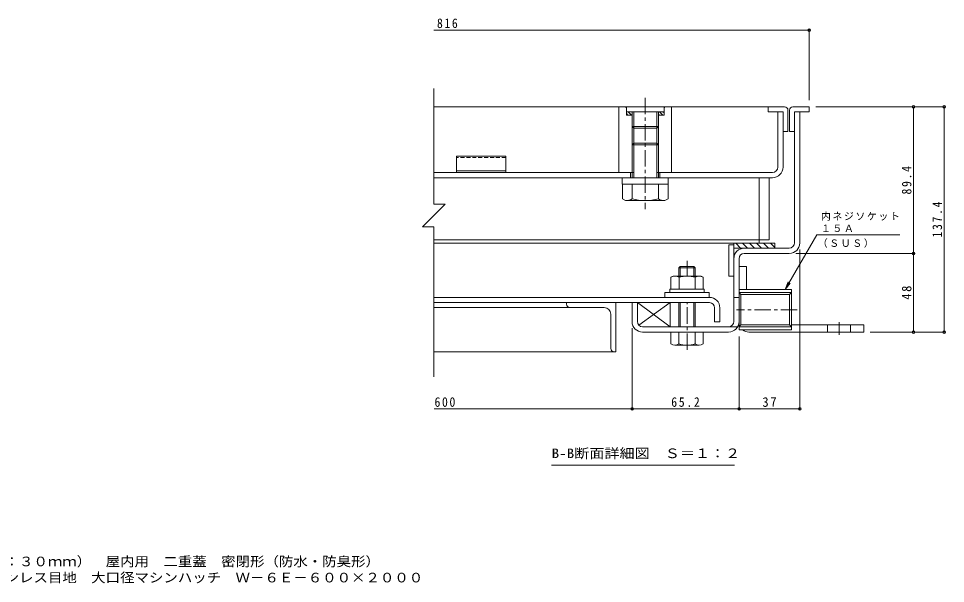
# Model space of a CAD drawing. Units: millimetres on the paper, enlarged 10 times, with parts at other scales. Extents: x -2685 to 2789, y -1962 to 1706.
# Drawn here: x -106 to 2720, y -1962 to -239 of the extents above; entities that cross this region are included whole.
import ezdxf
from ezdxf.enums import TextEntityAlignment as Align

# ---------------------------------------------------------------- set-up
doc = ezdxf.new("R2010")
doc.units = ezdxf.units.MM
doc.header["$LTSCALE"] = 10
doc.header["$PDMODE"] = 32
doc.header["$PDSIZE"] = 8
doc.linetypes.add('CHAIN1', pattern=[8, 5, -1, 1, -1])
doc.linetypes.add('DASHED1', pattern=[1.8, 1.2, -0.6])
for name, color, linetype, lineweight in [('D-1', 2, 'Continuous', 9), ('D-2', 3, 'Continuous', 9), ('D-3', 4, 'Continuous', 9), ('D-5', 7, 'Continuous', 9), ('D-6', 6, 'Continuous', 9), ('D-7', 5, 'Continuous', 5), ('D-8', 5, 'Continuous', 5), ('D-9', 134, 'Continuous', 5), ('D-A', 3, 'Continuous', 9), ('D-B', 6, 'Continuous', 9), ('D-C', 2, 'Continuous', 9), ('D-D', 2, 'Continuous', 9), ('D-E', 3, 'Continuous', 9), ('D-F', 7, 'Continuous', 9), ('F-5_F-5ﾚｲﾔ', 7, 'Continuous', 9)]:
    doc.layers.add(name, color=color, linetype=linetype, lineweight=lineweight)
doc.styles.add('ＭＳ ゴシック', font='')
doc.styles.get('ＭＳ ゴシック').set_extended_font_data('MS Gothic')

msp = doc.modelspace()

# ---------------------------------------------------------------- linework, layer by layer
at = {"layer": 'D-1'}
for p, q in [((2259.83, -923.44), (2259.83, -523.44)), ((2259.83, -523.44), (2275.83, -523.44)), ((2275.83, -923.44), (2275.83, -523.44)), ((2243.83, -939.44), (2106.83, -939.44)), ((2106.83, -955.44), (2243.83, -955.44)), ((2074.83, -1163.45), (2074.83, -971.44)), ((2090.83, -971.44), (2090.83, -1163.45)), ((2250.83, -1065.56), (2090.83, -1065.56)), ((2090.83, -1065.56), (2090.83, -1188.56)), ((2250.83, -1065.56), (2250.83, -1188.56)), ((2090.83, -1089.45), (2074.83, -1089.45)), ((2245.02, -1080.49), (2096.64, -1080.49)), ((2096.64, -1173.64), (2096.64, -1080.49)), ((2250.83, -1074.68), (2245.02, -1080.49)), ((2245.02, -1080.49), (2245.02, -1173.64)), ((1780.83, -1163.45), (1780.83, -1105.45)), ((2086.54, -1179.45), (1796.83, -1179.45)), ((2090.83, -1179.45), (2096.64, -1173.64)), ((2250.83, -1179.45), (2090.83, -1179.45)), ((2245.02, -1173.64), (2096.64, -1173.64)), ((2250.83, -1179.45), (2245.02, -1173.64)), ((1796.83, -1195.45), (1907.33, -1195.45)), ((1957.33, -1195.45), (2058.83, -1195.45)), ((2250.83, -1188.56), (2090.83, -1188.56))]:
    msp.add_line(p, q, dxfattribs=at)
for points in [[(2250.83, -1074.68), (2090.83, -1074.68), (2096.64, -1080.49)], [(1764.83, -1163.45), (1764.83, -1105.45), (1780.83, -1105.45)]]:
    msp.add_lwpolyline(points, dxfattribs=at)
for centre, radius, start, end in [((2243.83, -923.44), 16, 270, 0), ((2243.83, -923.44), 32, 270, 0), ((2106.83, -971.44), 32, 90, 180), ((2106.83, -971.44), 16, 90, 180), ((1796.83, -1163.45), 32, 180, 270), ((1796.83, -1163.45), 16, 180, 270), ((2058.83, -1163.45), 32, 270, 0), ((2058.83, -1163.45), 16, 270, 0)]:
    msp.add_arc(centre, radius, start, end, dxfattribs=at)
at = {"layer": 'D-2'}
for p, q in [((2224.83, -523.44), (2208.83, -523.44)), ((2208.83, -692.44), (2208.83, -523.44)), ((2224.83, -523.44), (2224.83, -692.44)), ((1764.83, -708.44), (1160.57, -708.44)), ((1160.57, -724.44), (2192.83, -724.44)), ((1759.83, -708.44), (1759.83, -724.44)), ((2192.83, -708.44), (1844.83, -708.44)), ((1849.83, -708.44), (1849.83, -724.44))]:
    msp.add_line(p, q, dxfattribs=at)
for radius in [16, 32]:
    msp.add_arc((2192.83, -692.44), radius, 270, 0, dxfattribs=at)
at = {"layer": 'D-3'}
for p, q in [((2179.83, -508.44), (1160.57, -508.44)), ((2254.83, -508.44), (2304.83, -508.44)), ((2304.83, -508.44), (2304.83, -523.44)), ((2179.83, -523.44), (2224.83, -523.44)), ((2224.83, -523.44), (2224.83, -583.44)), ((2239.83, -518.44), (2239.83, -583.44)), ((2244.83, -518.44), (2244.83, -583.44)), ((2304.83, -523.44), (2259.83, -523.44)), ((2259.83, -523.44), (2259.83, -583.44)), ((2224.83, -583.44), (2239.83, -583.44)), ((2259.83, -583.44), (2244.83, -583.44)), ((1229.83, -658.44), (1229.83, -708.44)), ((1379.83, -658.44), (1229.83, -658.44)), ((1379.83, -703.44), (1229.83, -703.44))]:
    msp.add_line(p, q, dxfattribs=at)
at = {"layer": 'D-3', "linetype": 'DASHED1'}
msp.add_line((1379.83, -662.77), (1229.83, -662.77), dxfattribs=at)
at = {"layer": 'D-3'}
for points in [[(2229.83, -508.44), (2179.83, -508.44), (2179.83, -523.44)], [(1379.83, -658.44), (1379.83, -708.44), (1229.83, -708.44)]]:
    msp.add_lwpolyline(points, dxfattribs=at)
for centre, start, end in [((2229.83, -518.44), 0, 90), ((2254.83, -518.44), 90, 180)]:
    msp.add_arc(centre, 10, start, end, dxfattribs=at)
at = {"layer": 'D-5'}
for p, q in [((2231.22, -1065.56), (2327.73, -898.41)), ((2327.73, -898.41), (2580.47, -898.41)), ((2231.22, -1065.56), (2240.79, -1042.47)), ((2231.22, -1065.56), (2246.44, -1045.73)), ((2077, -1601.14), (1519.5, -1601.14))]:
    msp.add_line(p, q, dxfattribs=at)
at = {"layer": 'D-6'}
for p, q in [((2059.83, -929.44), (2074.83, -929.44)), ((2059.83, -929.44), (2059.83, -1024.44)), ((2074.83, -924.44), (2074.83, -1024.44)), ((2095.52, -939.44), (2080.52, -924.44)), ((2116.73, -939.44), (2101.73, -924.44)), ((2137.95, -939.44), (2122.95, -924.44)), ((2159.16, -939.44), (2144.16, -924.44)), ((2180.37, -939.44), (2165.37, -924.44)), ((2199.83, -937.68), (2186.59, -924.44)), ((2199.83, -939.44), (2074.83, -939.44)), ((2059.83, -1024.44), (2074.83, -1024.44)), ((1780.83, -1105.45), (1780.83, -1163.45)), ((1785.35, -1174.59), (1880.83, -1105.45)), ((1796.83, -1179.45), (1880.83, -1179.45))]:
    msp.add_line(p, q, dxfattribs=at)
msp.add_lwpolyline([(2199.83, -939.44), (2199.83, -924.44), (2074.83, -924.44)], dxfattribs=at)
msp.add_lwpolyline([(1880.83, -1179.45), (1880.83, -1105.45), (1780.83, -1105.45)], close=True, dxfattribs=at)
at = {"layer": 'D-7', "linetype": 'CHAIN1'}
for p, q in [((1932.33, -1022.95), (1932.33, -977.78)), ((1932.33, -1249.84), (1932.33, -1105.45))]:
    msp.add_line(p, q, dxfattribs=at)
at = {"layer": 'D-7'}
for p, q in [((1911.39, -995.45), (1907.33, -999.51)), ((1957.33, -999.51), (1907.33, -999.51)), ((1907.33, -1022.95), (1907.33, -999.51)), ((1953.27, -995.45), (1911.39, -995.45)), ((1911.39, -1022.95), (1911.39, -995.45)), ((1953.27, -995.45), (1957.33, -999.51)), ((1953.27, -1022.95), (1953.27, -995.45)), ((1957.33, -999.51), (1957.33, -1022.95)), ((1957.33, -999.51), (1957.33, -1022.95)), ((1907.33, -1179.45), (1907.33, -1105.45)), ((1911.39, -1179.45), (1911.39, -1105.45)), ((1953.27, -1179.45), (1953.27, -1105.45)), ((1957.33, -1105.45), (1957.33, -1179.45)), ((1883.33, -1230.97), (1883.33, -1195.45)), ((1981.33, -1195.45), (1883.33, -1195.45)), ((1907.33, -1230.97), (1907.33, -1195.45)), ((1957.33, -1195.45), (1957.33, -1230.97)), ((1981.33, -1230.97), (1981.33, -1195.45)), ((1969.33, -1235.45), (1895.33, -1235.45))]:
    msp.add_line(p, q, dxfattribs=at)
at = {"layer": 'D-7', "color": 2, "lineweight": 9}
for p, q in [((1883.26, -1028.24), (1889.83, -1024.45)), ((1883.26, -1028.24), (1883.26, -1064.45)), ((1974.83, -1024.45), (1889.83, -1024.45)), ((1907.79, -1028.24), (1907.79, -1064.45)), ((1956.87, -1028.24), (1956.87, -1064.45))]:
    msp.add_line(p, q, dxfattribs=at)
at = {"layer": 'D-7', "color": 6, "lineweight": 9}
for p, q in [((1879.83, -1064.45), (1879.83, -1074.45)), ((1879.83, -1074.45), (1984.83, -1074.45))]:
    msp.add_line(p, q, dxfattribs=at)
at = {"layer": 'D-7', "color": 134}
for p, q in [((1864.83, -1074.45), (1864.83, -1089.45)), ((1864.83, -1074.45), (1999.83, -1074.45)), ((1864.83, -1089.45), (1999.83, -1089.45)), ((1999.83, -1074.45), (1999.83, -1089.45))]:
    msp.add_line(p, q, dxfattribs=at)
at = {"layer": 'D-7', "color": 2, "lineweight": 9}
msp.add_lwpolyline([(1974.83, -1024.45), (1981.41, -1028.24), (1981.41, -1064.45), (1883.26, -1064.45)], dxfattribs=at)
at = {"layer": 'D-7', "color": 6, "lineweight": 9}
msp.add_lwpolyline([(1879.83, -1064.45), (1984.83, -1064.45), (1984.83, -1074.45)], dxfattribs=at)
at = {"layer": 'D-7', "color": 2, "lineweight": 9}
for centre, radius, start, end in [((1897.74, -1053.33), 28.97, 94.38438, 120), ((1894.76, -1048.65), 24.21, 57.42749, 88.18784), ((1932.33, -1105.65), 81.2, 72.41188, 107.5881), ((1969.9, -1048.65), 24.21, 91.81215, 122.57249), ((1966.92, -1053.33), 28.97, 59.99998, 85.6156)]:
    msp.add_arc(centre, radius, start, end, dxfattribs=at)
at = {"layer": 'D-7'}
for centre, radius, start, end in [((1895.33, -1217.12), 18.33, 229.1022, 310.89809), ((1932.33, -1163.37), 72.08, 249.70546, 290.29454), ((1969.33, -1217.12), 18.33, 229.10191, 310.8978)]:
    msp.add_arc(centre, radius, start, end, dxfattribs=at)
at = {"layer": 'D-8'}
for p, q in [((2152.33, -724.44), (2182.33, -724.44)), ((2152.33, -724.44), (2152.33, -914.44)), ((2182.33, -724.44), (2182.33, -914.44)), ((2152.33, -914.44), (2182.33, -914.44))]:
    msp.add_line(p, q, dxfattribs=at)
at = {"layer": 'D-9'}
for p, q in [((2152.33, -724.44), (1160.57, -724.44)), ((2152.33, -924.44), (2152.33, -724.44)), ((1735.33, -744.44), (1735.33, -788.82)), ((1764.83, -788.96), (1764.83, -744.44)), ((1844.83, -788.96), (1844.83, -744.44)), ((1874.33, -744.44), (1874.33, -788.96)), ((1744.87, -794.32), (1735.33, -788.82)), ((1864.83, -794.44), (1874.33, -788.96)), ((1864.83, -794.44), (1745.08, -794.44)), ((2152.33, -924.44), (1160.57, -924.44))]:
    msp.add_line(p, q, dxfattribs=at)
for centre, radius, start, end in [((1746.12, -759.94), 34.53, 267.86055, 302.81094), ((1804.83, -645.85), 148.6, 254.38446, 285.61554), ((1863.54, -759.94), 34.53, 237.18906, 272.13945)]:
    msp.add_arc(centre, radius, start, end, dxfattribs=at)
at = {"layer": 'D-A'}
for p, q in [((2000.33, -1089.45), (1161.28, -1089.45)), ((1161.28, -1105.45), (2000.33, -1105.45)), ((2016.33, -1121.45), (2016.33, -1164.45)), ((2032.33, -1121.45), (2032.33, -1164.45)), ((2016.33, -1164.45), (2032.33, -1164.45))]:
    msp.add_line(p, q, dxfattribs=at)
for radius in [32, 16]:
    msp.add_arc((2000.33, -1121.45), radius, 0, 90, dxfattribs=at)
at = {"layer": 'D-B'}
for p, q in [((1564.83, -1105.45), (1161.28, -1105.45)), ((1574.83, -1120.45), (1161.28, -1120.45)), ((1564.83, -1105.45), (1714.83, -1105.45)), ((1564.83, -1110.45), (1564.83, -1105.45)), ((1574.83, -1120.45), (1679.83, -1120.45)), ((1714.83, -1105.45), (1714.83, -1255.45)), ((1699.83, -1245.45), (1699.83, -1140.45)), ((1709.83, -1255.45), (1161.28, -1255.45)), ((1709.83, -1255.45), (1714.83, -1255.45))]:
    msp.add_line(p, q, dxfattribs=at)
for centre, radius, start, end in [((1574.83, -1110.45), 10, 180, 270), ((1679.83, -1140.45), 20, 0, 90), ((1709.83, -1245.45), 10, 180, 270)]:
    msp.add_arc(centre, radius, start, end, dxfattribs=at)
at = {"layer": 'D-C'}
for p, q in [((1724.83, -508.44), (1744.83, -508.44)), ((1724.83, -708.44), (1724.83, -508.44)), ((1747.33, -510.94), (1744.83, -508.44)), ((1747.33, -533.44), (1747.33, -508.44)), ((1862.33, -508.44), (1747.33, -508.44)), ((1864.83, -508.44), (1862.33, -510.94)), ((1862.33, -533.44), (1862.33, -508.44)), ((1884.83, -508.44), (1864.83, -508.44)), ((1884.83, -708.44), (1884.83, -508.44)), ((1862.33, -523.44), (1747.33, -523.44)), ((1752.23, -533.44), (1747.33, -528.55)), ((1764.83, -533.44), (1747.33, -533.44)), ((1762.84, -533.44), (1752.84, -523.44)), ((1764.83, -524.83), (1763.44, -523.44)), ((1764.83, -724.44), (1764.83, -523.44)), ((1769.83, -724.44), (1769.83, -523.44)), ((1839.83, -724.44), (1839.83, -523.44)), ((1844.83, -549.67), (1844.83, -523.44)), ((1847.69, -533.44), (1844.83, -530.59)), ((1862.33, -533.44), (1844.83, -533.44)), ((1858.3, -533.44), (1848.3, -523.44)), ((1862.33, -526.87), (1858.9, -523.44)), ((1844.83, -724.44), (1844.83, -549.67)), ((1844.83, -568.44), (1764.83, -568.44)), ((1844.83, -568.17), (1839.83, -573.44)), ((1769.83, -619.44), (1764.83, -624.44)), ((1839.83, -619.44), (1769.83, -619.44)), ((1844.83, -624.44), (1839.83, -619.44)), ((1844.83, -624.44), (1764.83, -624.44)), ((1724.83, -708.44), (1769.83, -708.44)), ((1884.83, -708.44), (1839.83, -708.44))]:
    msp.add_line(p, q, dxfattribs=at)
at = {"layer": 'D-C', "linetype": 'CHAIN1'}
msp.add_line((1804.83, -480.77), (1804.83, -820.07), dxfattribs=at)
at = {"layer": 'D-C', "color": 134, "lineweight": 5}
for p, q in [((1734.83, -724.44), (1874.83, -724.44)), ((1874.83, -724.44), (1874.83, -744.44))]:
    msp.add_line(p, q, dxfattribs=at)
at = {"layer": 'D-C'}
msp.add_lwpolyline([(1839.83, -573.44), (1769.83, -573.44), (1764.83, -568.44)], dxfattribs=at)
at = {"layer": 'D-C', "color": 134, "lineweight": 5}
msp.add_lwpolyline([(1734.83, -724.44), (1734.83, -744.44), (1874.83, -744.44)], dxfattribs=at)
at = {"layer": 'D-D'}
msp.add_line((2152.33, -914.44), (1160.57, -914.44), dxfattribs=at)
msp.add_lwpolyline([(2152.33, -914.44), (2152.33, -724.44), (1160.57, -724.44)], dxfattribs=at)
at = {"layer": 'D-E'}
for p, q in [((2090.83, -995.44), (2090.83, -1163.45)), ((2090.83, -995.44), (2113.33, -995.44)), ((2113.33, -1065.56), (2113.33, -995.44)), ((2250.83, -1172.95), (2470.83, -1172.95)), ((2360.83, -1195.45), (2360.83, -1172.95)), ((2430.83, -1195.45), (2430.83, -1172.95)), ((2470.83, -1172.95), (2470.83, -1195.45)), ((2470.83, -1195.45), (2120.83, -1195.45))]:
    msp.add_line(p, q, dxfattribs=at)
at = {"layer": 'D-E', "linetype": 'CHAIN1'}
msp.add_line((2395.83, -1204.18), (2395.83, -1164.73), dxfattribs=at)
at = {"layer": 'D-E'}
msp.add_arc((2120.83, -1165.45), 30, 230.3984, 270, dxfattribs=at)
at = {"layer": 'D-F'}
for p, q in [((2304.83, -274.35), (1160.57, -274.35)), ((2304.83, -271.35), (2304.83, -488.44)), ((1160.57, -452.69), (1160.57, -805.21)), ((2719.01, -508.44), (2324.83, -508.44)), ((2622.67, -508.44), (2622.67, -955.44)), ((2716.01, -508.44), (2716.01, -1195.45)), ((1194.98, -805.21), (1126.16, -874.02)), ((1160.57, -805.21), (1194.98, -805.21)), ((1160.57, -874.02), (1126.16, -874.02)), ((1160.57, -874.02), (1160.57, -1331.99)), ((2625.67, -955.44), (2263.83, -955.44)), ((2275.83, -1432.79), (2275.83, -943.44)), ((2622.67, -955.44), (2622.67, -1195.45)), ((1764.83, -1432.79), (1764.83, -1183.45)), ((2090.83, -1432.79), (2090.83, -1208.56)), ((2719.01, -1195.45), (2490.83, -1195.45)), ((1764.83, -1429.79), (1161.28, -1429.79)), ((2090.83, -1429.79), (1764.83, -1429.79)), ((2275.83, -1429.79), (2090.83, -1429.79))]:
    msp.add_line(p, q, dxfattribs=at)
at = {"layer": 'D-F', "linetype": 'CHAIN1'}
msp.add_line((2267.84, -1127.06), (2083.47, -1127.06), dxfattribs=at)
at = {"layer": 'D-F'}
for p in [(2304.83, -274.35), (2622.67, -508.44), (2716.01, -508.44), (2622.67, -955.44), (2622.67, -1195.45), (2716.01, -1195.45), (1764.83, -1429.79), (2090.83, -1429.79), (2275.83, -1429.79)]:
    msp.add_point(p, dxfattribs=at)

# ---------------------------------------------------------------- texts
at = {"layer": 'D-5', "color": 2, "style": 'ＭＳ ゴシック', "width": 1.15}
msp.add_text('B-B断面詳細図\u3000Ｓ＝１：２', height=29.33, dxfattribs=at).set_placement((1519.5, -1588.64), align=Align.BOTTOM_LEFT)
at = {"layer": 'D-5', "char_height": 21.99, "attachment_point": 7, "style": 'ＭＳ ゴシック'}
for s, insert in [('\\T1.17;内ネジソケット', (2340.47, -855.56)), ('\\T1.17;１５Ａ', (2340.47, -890.4)), ('\\T1.17;（ＳＵＳ）', (2330.81, -938.25))]:
    msp.add_mtext(s, dxfattribs=dict(at, insert=insert))
at = {"layer": 'D-F', "color": 2, "char_height": 29.33, "attachment_point": 7, "style": 'ＭＳ ゴシック'}
for s, insert in [('\\T1.27;\\W0.9;816', (1169.83, -268.35)), ('\\T1.27;\\W0.9;600', (1162.4, -1423.79)), ('\\T1.28;\\W0.9;65.2', (1884.08, -1423.79)), ('\\T1.27;\\W0.95;37', (2162.08, -1423.79))]:
    msp.add_mtext(s, dxfattribs=dict(at, insert=insert))
at = {"layer": 'D-F', "color": 2, "char_height": 29.33, "attachment_point": 7, "rotation": 90, "style": 'ＭＳ ゴシック'}
for s, insert in [('\\T1.28;\\W0.9;89.4', (2616.67, -775.69)), ('\\T1.28;\\W0.9;137.4', (2710.01, -906.95)), ('\\T1.27;\\W0.95;48', (2616.67, -1096.7))]:
    msp.add_mtext(s, dxfattribs=dict(at, insert=insert))
at = {"layer": 'F-5_F-5ﾚｲﾔ', "color": 2, "style": 'ＭＳ ゴシック', "width": 1.1}
for s, p in [('充填用（充填深さ：３０ｍｍ）\u3000屋内用\u3000二重蓋\u3000密閉形（防水・防臭形）', (-500.11, -1918.5)), ('スチール製\u3000ステンレス目地\u3000大口径マシンハッチ\u3000Ｗ－６Ｅ－６００×２０００', (-500.11, -1967.71))]:
    msp.add_text(s, height=29.33, dxfattribs=at).set_placement(p, align=Align.BOTTOM_LEFT)

doc.saveas('drawing.dxf')
